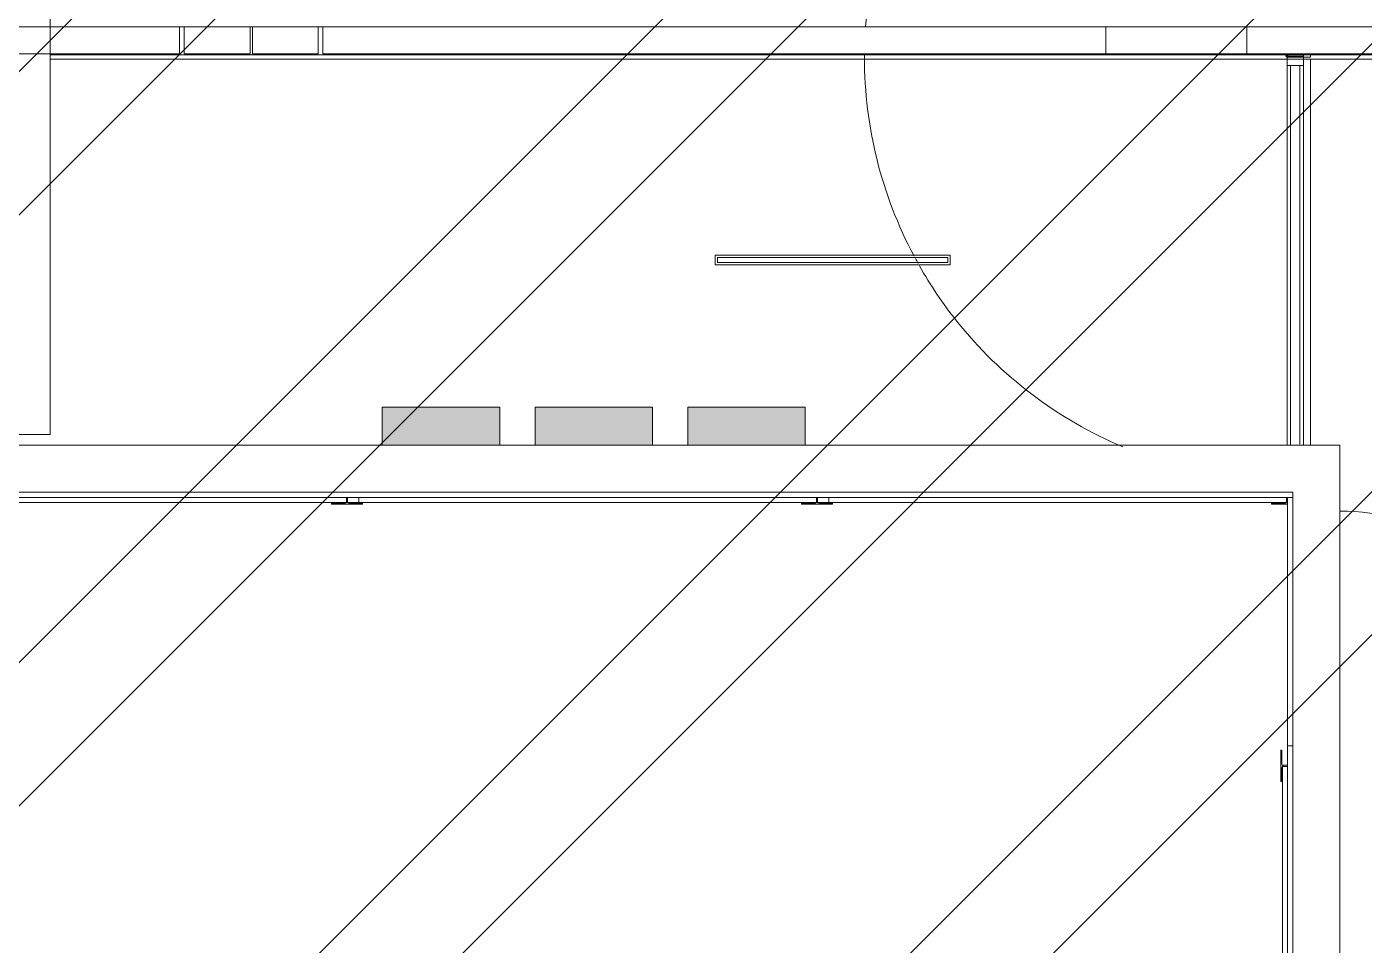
# Model space of a CAD drawing. Header units: millimetres. Extents: x -57519 to 497916, y -349472 to 446842.
# Drawn here: x 316190 to 321881, y 25959 to 29867 of the extents above; entities that cross this region are included whole.
import ezdxf

# ---------------------------------------------------------------- set-up
doc = ezdxf.new("R2010")
doc.units = ezdxf.units.MM
for name, color, linetype, lineweight in [('A-DETL-GENF', 92, 'Continuous', 5), ('A-DOOR', 31, 'Continuous', 5), ('A-FLOR', 192, 'Continuous', 5), ('A-FLOR-HRAL', 11, 'Continuous', 5), ('A-GENM', 13, 'Continuous', 5), ('A-WALL', 113, 'Continuous', 20), ('E-LITE-EQPM', 33, 'Continuous', 5)]:
    doc.layers.add(name, color=color, linetype=linetype, lineweight=lineweight)

# ---------------------------------------------------------------- blocks, each defined once
blk = doc.blocks.new('ventilation vent - ventilation vent-V56-SITE COVERAGE')
at = {"layer": 'A-GENM'}
for points in [[(89, 1054), (89, 1050), (250, 1050), (250, 1550), (89, 1547.8), (89, 1056.3)], [(89, 404), (89, 400), (250, 400), (250, 900), (89, 897.8), (89, 406.3)], [(89, -246), (89, -250), (250, -250), (250, 250), (89, 247.8), (89, -243.7)]]:
    blk.add_hatch(color=256, dxfattribs=at).paths.add_polyline_path(points, flags=0)
for p, q in [((250, 1550), (89, 1550)), ((250, 1550), (250, 1050)), ((89, 1050), (250, 1050)), ((250, 900), (89, 900)), ((250, 900), (250, 400)), ((89, 400), (250, 400)), ((250, 250), (89, 250)), ((250, 250), (250, -250)), ((89, -250), (250, -250))]:
    blk.add_line(p, q, dxfattribs=at)
blk = doc.blocks.new('Railing - T PROFILE-V240-SITE COVERAGE')
at = {"layer": 'A-FLOR-HRAL'}
for p, q in [((8, -8.5), (3, -8.5)), ((3, -8.5), (3, -141.5)), ((8, -68.3), (8, -8.5)), ((8, -141.5), (8, -82.5)), ((32, -72.5), (12.9, -72.5)), ((13, -77.5), (32, -77.5)), ((3, -141.5), (8, -141.5))]:
    blk.add_line(p, q, dxfattribs=at)
for centre, start, end in [((12.9, -67.5), 189.2953, 256.5492), ((13, -82.5), 90, 180), ((12.9, -67.5), 256.5492, 270)]:
    blk.add_arc(centre, 5, start, end, dxfattribs=at)
blk = doc.blocks.new('Railing - Railing-12128306-SITE COVERAGE')
at = {"layer": 'A-FLOR-HRAL'}
for p, q in [((66839.4, 27842.5), (66839.4, 27861)), ((66839.4, 27842.5), (68839.4, 27842.5)), ((68839.4, 27861), (68839.4, 27843.3)), ((68839.4, 27843.3), (68839.4, 27842.5))]:
    blk.add_line(p, q, dxfattribs=at)
at = {"rotation": 89.9999999999807}
blk.add_blockref('Railing - T PROFILE-V240-SITE COVERAGE', (68714.4, 27832.5), dxfattribs=at)
blk = doc.blocks.new('Railing - T PROFILE-V241-SITE COVERAGE')
at = {"layer": 'A-FLOR-HRAL'}
for p, q in [((8, -8.5), (3, -8.5)), ((3, -8.5), (3, -141.5)), ((8, -68.3), (8, -8.5)), ((8, -141.5), (8, -82.5)), ((32, -72.5), (12.9, -72.5)), ((13, -77.5), (32, -77.5)), ((3, -141.5), (8, -141.5))]:
    blk.add_line(p, q, dxfattribs=at)
for centre, start, end in [((12.9, -67.5), 189.2953, 270), ((13, -82.5), 120, 180), ((13, -82.5), 105, 120), ((13, -82.5), 90, 105)]:
    blk.add_arc(centre, 5, start, end, dxfattribs=at)
blk = doc.blocks.new('Railing - Railing-12128316-SITE COVERAGE')
at = {"layer": 'A-FLOR-HRAL'}
for p, q in [((68839.4, 27842.5), (68839.4, 27861)), ((68839.4, 27842.5), (70839.4, 27842.5)), ((70839.4, 27861), (70839.4, 27842.5))]:
    blk.add_line(p, q, dxfattribs=at)
at = {"rotation": 89.9999999999807}
blk.add_blockref('Railing - T PROFILE-V241-SITE COVERAGE', (70714.4, 27832.5), dxfattribs=at)
blk = doc.blocks.new('DLN_Gate Door-01 - DLN_Gate Door-01-12661659-SITE COVERAGE')
at = {"layer": 'A-DOOR'}
for start, end in [(81.8182, 114.5455), (16.3636, 81.8182), (114.5455, 117.7938), (122.055, 180), (118.8591, 120.9897), (0, 16.3636)]:
    blk.add_arc((499.4, 75), 998.2, start, end, dxfattribs=at)
blk = doc.blocks.new('Railing - T PROFILE-V250-SITE COVERAGE')
at = {"layer": 'A-FLOR-HRAL'}
for p, q in [((8, -8.5), (3, -8.5)), ((3, -8.5), (3, -76.9)), ((8, -68.3), (8, -8.5)), ((32, -72.5), (12.9, -72.5))]:
    blk.add_line(p, q, dxfattribs=at)
blk.add_arc((12.9, -67.5), 5, 189.2953, 270, dxfattribs=at)
blk = doc.blocks.new('Railing - Railing-12387235-SITE COVERAGE')
at = {"layer": 'A-FLOR-HRAL'}
for q in [(70839.4, 27861), (72791.3, 27842.5)]:
    blk.add_line((70839.4, 27842.5), q, dxfattribs=at)
at = {"rotation": 89.9999999999807}
blk.add_blockref('Railing - T PROFILE-V250-SITE COVERAGE', (72714.4, 27832.5), dxfattribs=at)
blk = doc.blocks.new('Family4 - Family4-12370344-SITE COVERAGE')
at = {"layer": 'E-LITE-EQPM'}
for p, q in [((20, 500), (-20, 500)), ((-20, 500), (-20, -500)), ((-10, -490), (-10, 490)), ((-10, 490), (10, 490)), ((10, 490), (10, -490)), ((20, -500), (20, 500)), ((-20, -500), (20, -500)), ((10, -490), (-10, -490))]:
    blk.add_line(p, q, dxfattribs=at)
blk = doc.blocks.new('Railing - T PROFILE-V261-SITE COVERAGE')
at = {"layer": 'A-FLOR-HRAL'}
for p, q in [((8, -8.5), (3, -8.5)), ((3, -8.5), (3, -141.5)), ((8, -68.3), (8, -8.5)), ((8, -141.5), (8, -82.5)), ((10, -77.5), (15.1, -77.5)), ((32, -72.5), (12.9, -72.5)), ((13, -77.5), (32, -77.5)), ((3, -141.5), (8, -141.5))]:
    blk.add_line(p, q, dxfattribs=at)
for centre, start, end in [((12.9, -67.5), 189.2953, 270), ((13, -82.5), 90, 180), ((13, -82.5), 90, 180)]:
    blk.add_arc(centre, 5, start, end, dxfattribs=at)
blk = doc.blocks.new('Railing - Railing-12864473-SITE COVERAGE')
at = {"layer": 'A-FLOR-HRAL'}
for p, q in [((72769.3, 26722.5), (72769.3, 25732.5)), ((72769.3, 26722.5), (72772.6, 26722.5)), ((72787.8, 25732.5), (72769.3, 25732.5))]:
    blk.add_line(p, q, dxfattribs=at)
at = {"extrusion": (0, 0, -1), "zscale": -1, "rotation": 180}
blk.add_blockref('Railing - T PROFILE-V261-SITE COVERAGE', (-72759.3, 26647.5), dxfattribs=at)
blk = doc.blocks.new('DLN_Gate Door-02 - DLN_Gate Door-01 2-V493-SITE COVERAGE')
at = {"layer": 'A-DOOR'}
for p, q in [((-1150, 50), (500, 50)), ((492, 50), (-1150, 50)), ((-1150, 50), (465, 50)), ((465, 35), (-1150, 35)), ((465, 35), (-1150, 35)), ((465, 35), (-1150, 35)), ((465, 50), (500, 50)), ((465, 50), (465, -20)), ((465, 50), (465, 34.3)), ((465, 34.3), (465, 35)), ((465, 35), (465, 20.2)), ((465, 34.3), (465, 35)), ((465, 35), (465, 34.3)), ((465, 34.3), (465, 35)), ((465, 35), (465, 34.3)), ((465, 29.1), (465, 34.3)), ((465, 32.3), (465, 34.3)), ((465, 34.3), (465, 32.3)), ((465, 32.3), (465, 34.3)), ((465, 34.3), (465, 32.3)), ((465, 29.1), (465, 32.3)), ((465, 32.3), (465, 15)), ((465, 29.1), (465, 32.3)), ((465, 32.3), (465, 29.1)), ((465, 25), (465, 29.1)), ((465, 25), (465, 29.1)), ((465, 25), (465, 29.1)), ((465, 29.1), (465, 25)), ((465, 20.2), (465, 25)), ((465, 20.2), (465, 25)), ((465, 20.2), (465, 25)), ((465, 25), (465, 20.2)), ((465, 9.8), (465, 20.2)), ((465, 20.2), (465, -5)), ((465, 15), (465, 20.2)), ((465, 15), (465, 20.2)), ((465, 20.2), (465, 15)), ((465, 9.8), (465, 15)), ((465, 15), (465, 9.8)), ((465, 9.8), (465, 15)), ((465, 15), (465, 9.8)), ((465, 5), (465, 9.8)), ((465, 0.9), (465, 9.8)), ((465, 9.8), (465, 5)), ((465, 5), (465, 9.8)), ((465, 9.8), (465, 5)), ((465, 0.9), (465, 5)), ((465, 5), (465, 0.9)), ((465, 0.9), (465, 5)), ((465, 5), (465, 0.9)), ((465, -2.3), (465, 0.9)), ((465, -2.3), (465, 0.9)), ((465, 0.9), (465, -2.3)), ((465, -2.3), (465, 0.9)), ((465, 0.9), (465, -2.3)), ((500, 50), (500, 0)), ((500, 50), (500, 0)), ((500, 50), (500, -20)), ((500, -50), (500, 0)), ((505, -20), (505, 45)), ((465, -20), (-1147.1, -20)), ((-1147.1, -20), (492, -20)), ((-1146.2, -5), (465, -5)), ((-1146.2, -5), (465, -5)), ((-1146.2, -5), (465, -5)), ((465, -4.3), (465, -2.3)), ((465, -5), (465, -2.3)), ((465, -2.3), (465, -4.3)), ((465, -4.3), (465, -2.3)), ((465, -2.3), (465, -5)), ((465, -5), (465, -4.3)), ((465, -4.3), (465, -5)), ((465, -5), (465, -4.3)), ((465, -4.3), (465, -20)), ((500, -20), (465, -20)), ((510, -20), (500, -20)), ((500, -20), (500, -50)), ((500, -50), (510, -50)), ((502.5, -20), (507.5, -20))]:
    blk.add_line(p, q, dxfattribs=at)
for radius in [5, 4, 2.5]:
    blk.add_circle((505, 50), radius, dxfattribs=at)
for start, end in [(90, 118.0406), (89.6594, 90), (79.3772, 85.8036), (78.0919, 79.3772), (28.6862, 67.9936), (119.549, 128.5714), (118.4177, 119.1719), (128.5714, 157.1163)]:
    blk.add_arc((499.4, 50), 1798.2, start, end, dxfattribs=at)

msp = doc.modelspace()

# ---------------------------------------------------------------- hatches: boundary and pattern name
at = {"layer": 'A-DETL-GENF'}
h = msp.add_hatch(dxfattribs=at)
h.set_pattern_fill('FP_40', color=250, style=0, pattern_type=2)
h.set_pattern_definition([(45, (248763.4, 0), (-1257.236, 1257.236), []), (45, (248763.4, 1905), (-1257.236, 1257.236), [])])
h.paths.add_polyline_path([(325750.1, -8642.5), (328562.7, -8642.5), (328562.7, 4657.5), (341312.7, 4657.5), (341312.7, 30557.5), (342712.7, 30557.5), (342712.7, 48907.7), (339962.7, 48907.7), (339962.7, 52157.5), (338962.7, 52157.5), (338962.7, 53757.5), (297512.7, 53757.5), (297512.7, 52247.5), (286277.7, 52247.5), (286277.7, 34407.5), (285902.7, 34407.5), (285902.7, 7407.5), (286277.7, 7407.5), (286277.7, -2267.5), (315555.2, -2267.5), (315555.2, -8642.5), (321257.1, -8642.5)], flags=0)

# ---------------------------------------------------------------- linework, layer by layer
at = {"layer": 'A-FLOR'}
for p, q in [((316290.2, 28132.5), (316290.2, 30067.5)), ((316840.2, 29867.5), (299102.7, 29867.5)), ((316840.2, 29867.5), (323707.7, 29867.5)), ((316860.2, 29867.5), (316840.2, 29867.5)), ((317150.2, 29867.5), (317140.2, 29867.5)), ((317450.2, 29867.5), (317430.2, 29867.5)), ((323707.7, 29867.5), (317450.2, 29867.5)), ((315490.2, 28132.5), (316290.2, 28132.5)), ((321777.7, 28087.5), (290442.7, 28087.5)), ((321777.7, 11377.5), (321777.7, 28087.5)), ((321577.7, 27887.5), (290242.7, 27887.5)), ((321577.7, 11577.5), (321577.7, 27887.5)), ((321577.7, 27887.5), (321577.7, 11577.5))]:
    msp.add_line(p, q, dxfattribs=at)
at = {"layer": 'A-WALL', "lineweight": 18}
for p, q in [((316840.2, 29867.5), (311521.5, 29867.5)), ((316840.2, 29752.5), (316840.2, 29867.5)), ((317140.2, 29867.5), (316860.2, 29867.5)), ((316860.2, 29867.5), (316860.2, 29752.5)), ((317140.2, 29752.5), (317140.2, 29867.5)), ((317430.2, 29867.5), (317150.2, 29867.5)), ((317150.2, 29867.5), (317150.2, 29752.5)), ((317430.2, 29752.5), (317430.2, 29867.5)), ((320781.5, 29867.5), (317450.2, 29867.5)), ((317450.2, 29867.5), (317450.2, 29752.5)), ((320781.5, 29752.5), (320781.5, 29867.5)), ((322742.7, 29867.5), (321381.5, 29867.5)), ((321381.5, 29867.5), (321381.5, 29752.5)), ((311521.5, 29752.5), (316840.2, 29752.5)), ((316860.2, 29752.5), (317140.2, 29752.5)), ((317150.2, 29752.5), (317430.2, 29752.5)), ((317450.2, 29752.5), (320781.5, 29752.5)), ((321381.5, 29752.5), (322742.7, 29752.5))]:
    msp.add_line(p, q, dxfattribs=at)
at = {"layer": 'A-WALL', "lineweight": 5}
for p, q in [((320781.5, 29867.5), (321381.5, 29867.5)), ((323712.7, 29747.5), (316290.2, 29747.5)), ((323574.7, 29729.5), (316290.2, 29729.5)), ((321381.5, 29752.5), (320781.5, 29752.5)), ((321552.7, 28087.5), (321552.7, 29729.5)), ((321652.7, 29729.5), (321652.7, 28088.7)), ((290442.7, 27887.5), (321577.7, 27887.5)), ((321577.7, 27887.5), (321577.7, 11577.5)), ((321577.7, 27864.5), (290442.7, 27864.5)), ((321554.7, 11600.5), (321554.7, 27864.5)), ((321577.7, 26807.5), (321554.7, 26807.5))]:
    msp.add_line(p, q, dxfattribs=at)

# ---------------------------------------------------------------- block references
at = {"layer": 'A-DOOR'}
for name, p, rotation in [('DLN_Gate Door-02 - DLN_Gate Door-01 2-V493-SITE COVERAGE', (321602.7, 29237.5), 90), ('DLN_Gate Door-01 - DLN_Gate Door-01-12661659-SITE COVERAGE', (321702.7, 27307.5), 270)]:
    msp.add_blockref(name, p, dxfattribs=dict(at, rotation=rotation))
at = {"layer": 'A-FLOR-HRAL'}
for name in ['Railing - Railing-12128306-SITE COVERAGE', 'Railing - Railing-12128316-SITE COVERAGE', 'Railing - Railing-12387235-SITE COVERAGE', 'Railing - Railing-12864473-SITE COVERAGE']:
    msp.add_blockref(name, (248763.4, 0), dxfattribs=at)
at = {"layer": 'A-GENM', "rotation": 89.99999999999962}
msp.add_blockref('ventilation vent - ventilation vent-V56-SITE COVERAGE', (319252.9, 27998.5), dxfattribs=at)
at = {"layer": 'E-LITE-EQPM', "rotation": 270.0000000000001}
msp.add_blockref('Family4 - Family4-12370344-SITE COVERAGE', (319619.4, 28875), dxfattribs=at)

doc.saveas('drawing.dxf')
